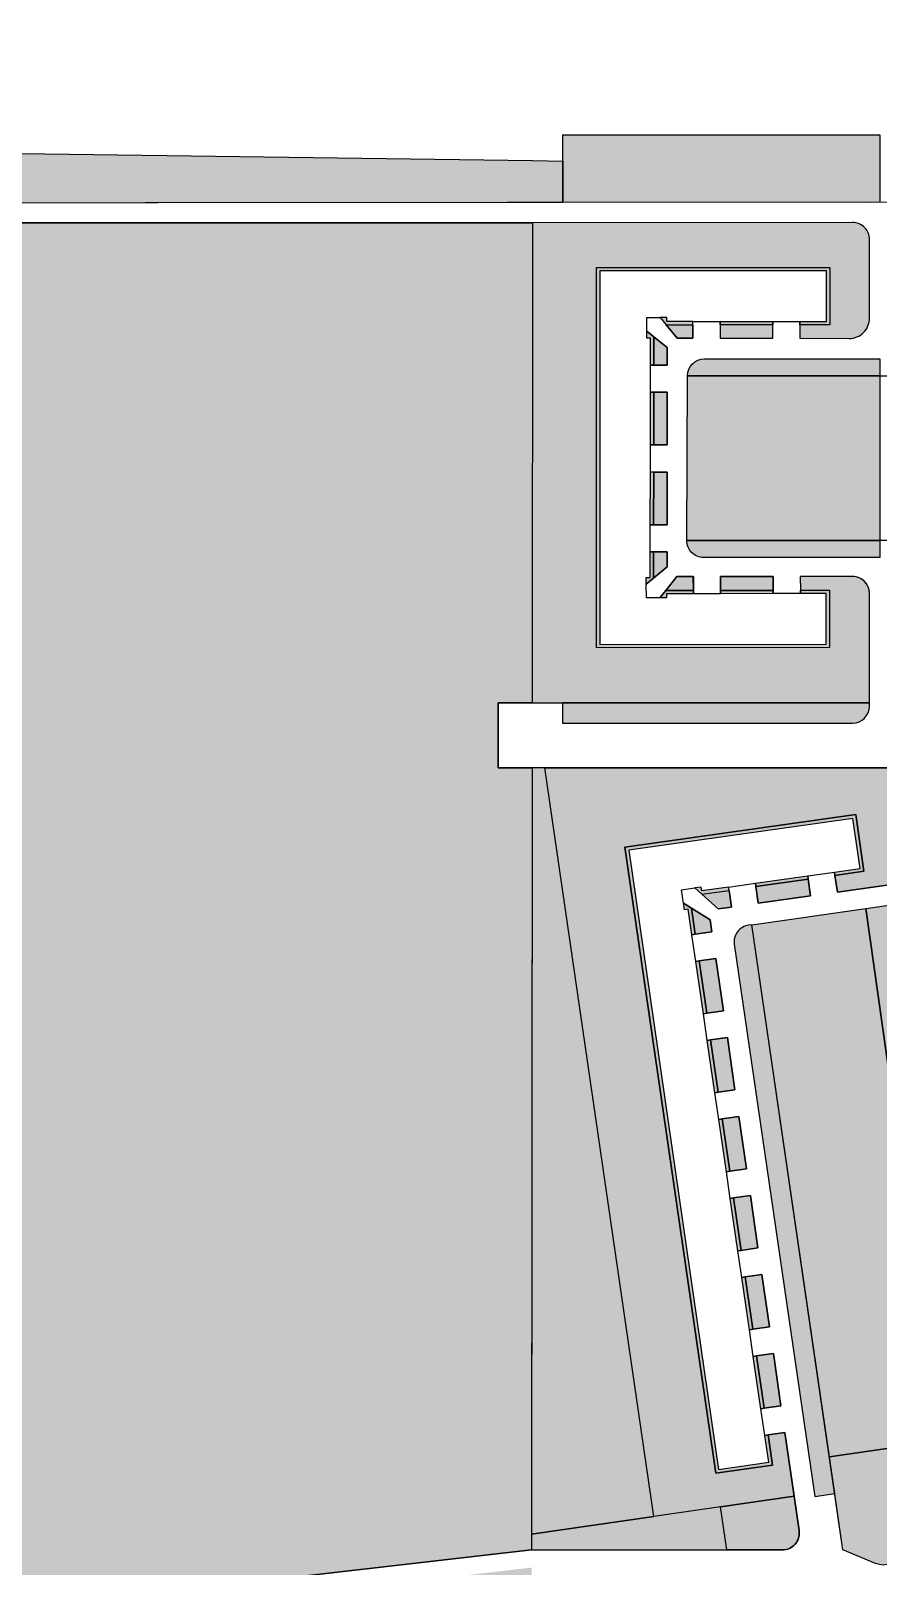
# Model space of a CAD drawing. Header units: millimetres. Extents: x 2240546 to 2245671, y 376439 to 383894.
# Drawn here: x 2243948.8 to 2244199.4, y 380581.7 to 381036 of the extents above; entities that cross this region are included whole.
import ezdxf

# ---------------------------------------------------------------- set-up
doc = ezdxf.new("R2010")
doc.units = ezdxf.units.MM
for name, color, linetype, true_color in [('благоустройство_внутридворовые_дороги', 7, 'Continuous', 0x000000), ('благоустройство_внутридворовые_площадки', 7, 'Continuous', 0x000000), ('благоустройство_зеленые насаждения', 7, 'Continuous', 0x000000), ('благоустройство_озеленение', 7, 'Continuous', 0x000000), ('благоустройство_отмостка', 7, 'Continuous', 0x000000), ('благоустройство_парковка', 7, 'Continuous', 0x000000), ('благоустройство_спорт', 7, 'Continuous', 0x000000)]:
    doc.layers.add(name, color=color, linetype=linetype, true_color=true_color)
for name, color, linetype, transparency in [('благоустройство_штриховка_внутридомовые_площадки', 221, 'Continuous', 0.5), ('благоустройство_штриховка_зеленые насаждения', 90, 'Continuous', 0.5), ('благоустройство_штриховка_озеленение', 105, 'Continuous', 0.5), ('благоустройство_штриховка_отмостка', 160, 'Continuous', 0.5), ('благоустройство_штриховка_парковка', 252, 'Continuous', 0.5), ('благоустройство_штриховка_спорт', 165, 'Continuous', 0.5)]:
    doc.layers.add(name, color=color, linetype=linetype, transparency=transparency)

msp = doc.modelspace()

# ---------------------------------------------------------------- hatches: boundary and pattern name
at = {"layer": 'благоустройство_штриховка_внутридомовые_площадки'}
h = msp.add_hatch(color=256, dxfattribs=at)
h.dxf.hatch_style = 1
edge = h.paths.add_edge_path()
edge.add_line((2244196.836870614, 380836.1945238475), (2244196.836870614, 380837.1945238475))
edge.add_line((2244196.836870614, 380837.1945238475), (2244106.054022984, 380837.1945238475))
edge.add_line((2244106.054022984, 380837.1945238475), (2244106.050393098, 380831.1945238474))
edge.add_line((2244106.050393098, 380831.1945238474), (2244191.836870614, 380831.1945238475))
edge.add_arc((2244191.836870614, 380836.1945238475), 5, 270, 360)
h = msp.add_hatch(color=256, dxfattribs=at)
h.dxf.hatch_style = 1
edge = h.paths.add_edge_path()
edge.add_line((2244154.663302689, 380586.5489648358), (2244152.811992677, 380599.3055961584))
edge.add_line((2244152.811992677, 380599.3055961584), (2244174.545187379, 380602.4537215569))
edge.add_line((2244174.545187379, 380602.4537215569), (2244176.02740665, 380592.2690506541))
edge.add_arc((2244171.079530701, 380591.5489648352), 4.999999999406905, -90.00000000533612, 8.280369469234472, ccw=False)
edge.add_line((2244171.0795307, 380586.5489648358), (2244154.663302689, 380586.5489648358))
at = {"layer": 'благоустройство_штриховка_зеленые насаждения'}
h = msp.add_hatch(color=256, dxfattribs=at)
h.dxf.hatch_style = 1
h.paths.add_polyline_path([(2244096.898905368, 380581.3175740286), (2244096.790891758, 380403.1170935094), (2243940.106504839, 380463.4531398636), (2243927.977041885, 380561.4259998942)])
h.paths.add_polyline_path([(2243927.27631097, 380567.0859876541), (2243876.254470706, 380979.202800515), (2244097.140077668, 380979.202800515), (2244097.054001431, 380837.1945238475), (2244087.042393874, 380837.1945238475), (2244087.042393874, 380817.9884411484), (2244097.042359945, 380817.9884411484), (2244096.902076297, 380586.5489630905)])
h = msp.add_hatch(color=256, dxfattribs=at)
h.dxf.hatch_style = 1
h.paths.add_polyline_path([(2244096.90489986, 380591.2072681739), (2244133.018571528, 380596.4384533984), (2244100.866061979, 380817.9884411484), (2244097.042359945, 380817.9884411484)])
at = {"layer": 'благоустройство_штриховка_озеленение'}
h = msp.add_hatch(color=256, dxfattribs=at)
h.dxf.hatch_style = 1
h.paths.add_polyline_path([(2243875.537018021, 380984.9978544075), (2243873.594247899, 381000.6901192631), (2244097.151275806, 380997.5975088481), (2244106.139935307, 380997.4731628458), (2244106.139935307, 380985.2173867205), (2244097.143765583, 380985.2088224319)])
h = msp.add_hatch(color=256, dxfattribs=at)
h.dxf.hatch_style = 1
edge = h.paths.add_edge_path()
edge.add_line((2244191.832745561, 380979.2809201367), (2244097.140077666, 380979.2027976689))
edge.add_line((2244097.140077666, 380979.2027976689), (2244097.054001431, 380837.1945238475))
edge.add_line((2244097.054001431, 380837.1945238475), (2244196.836870614, 380837.1945238475))
edge.add_line((2244196.836870614, 380837.1945238475), (2244196.836870614, 380869.5456325121))
edge.add_arc((2244191.836870613, 380869.5456325118), 5.000000000465661, 3.335053305359687e-09, 89.99999999466392)
edge.add_line((2244191.836870614, 380874.5456325121), (2244176.370988649, 380874.5456325121))
edge.add_line((2244176.370988649, 380874.5456325121), (2244176.378617418, 380870.5016189335))
edge.add_line((2244176.378617418, 380870.5016189335), (2244184.989170624, 380870.5016189335))
edge.add_line((2244184.989170624, 380870.5016189335), (2244184.989170624, 380853.5633468414))
edge.add_line((2244184.989170624, 380853.5633468414), (2244116.063844995, 380853.4267340168))
edge.add_line((2244116.063844995, 380853.4267340168), (2244116.131918364, 380965.9482143077))
edge.add_line((2244116.131918364, 380965.9482143077), (2244185.096674394, 380965.9482143078))
edge.add_line((2244185.096674394, 380965.9482143078), (2244185.099698266, 380948.9922496804))
edge.add_line((2244185.099698266, 380948.9922496804), (2244176.242125325, 380948.9953770375))
edge.add_line((2244176.242125325, 380948.9953770375), (2244176.240184409, 380945.0230952775))
edge.add_line((2244176.240184409, 380945.0230952775), (2244190.819924753, 380944.9819174042))
edge.add_arc((2244190.836870613, 380950.9818934745), 6.000000000476839, 269.8381787429593, 359.9999999955533)
edge.add_line((2244196.836870614, 380950.981893474), (2244196.836870614, 380974.2809218382))
edge.add_arc((2244191.836870614, 380974.2809218384), 5, 359.999999998666, 450.0472696208469)
h.paths.add_polyline_path([(2244168.240194494, 380945.0456898205), (2244168.242612286, 380948.998201438), (2244152.627118257, 380948.998201438), (2244152.62520855, 380945.0897915601)], flags=17)
h.paths.add_polyline_path([(2244136.712687036, 380949.0093337579), (2244144.627121376, 380949.0065393962), (2244144.627121376, 380945.1123807292), (2244139.912668047, 380945.1123807292)], flags=17)
h.paths.add_polyline_path([(2244133.101349963, 380945.4392995005), (2244137.047948052, 380942.3222285102), (2244137.047948052, 380937.0859205245), (2244133.087094374, 380937.0926854612)], flags=17)
h.paths.add_polyline_path([(2244133.073430803, 380929.0926971295), (2244137.047948052, 380929.0859088561), (2244137.047948052, 380913.4651654205), (2244133.046739778, 380913.4651654205)], flags=17)
h.paths.add_polyline_path([(2244133.03308788, 380905.4720109287), (2244137.047948052, 380905.4651537521), (2244137.047948052, 380889.8444103144), (2244133.006396738, 380889.8444103144)], flags=17)
h.paths.add_polyline_path([(2244132.992747874, 380881.8513247216), (2244137.047948052, 380881.844398646), (2244137.047948052, 380877.3940043242), (2244132.992747874, 380874.0355733915)], flags=17)
h.paths.add_polyline_path([(2244136.560234277, 380870.4211070015), (2244139.856843672, 380874.5456325121), (2244144.755926768, 380874.5456325121), (2244144.755926768, 380870.4376785191)], flags=17)
h.paths.add_polyline_path([(2244152.755941003, 380874.5456325121), (2244168.370974415, 380874.5456325121), (2244168.378693258, 380870.4538699867), (2244152.763659845, 380870.4538699867)], flags=17)
h = msp.add_hatch(color=256, dxfattribs=at)
h.dxf.hatch_style = 1
h.paths.add_polyline_path([(2244144.173433406, 380776.4269728682), (2244149.728573304, 380772.974407863), (2244150.244040008, 380769.432517102), (2244145.296164059, 380768.7124312815)], flags=17)
h.paths.add_polyline_path([(2244155.322798202, 380781.6851869793), (2244156.02509487, 380776.7347546902), (2244152.119512241, 380776.1812263986), (2244147.277253184, 380780.5449123489)], flags=17)
h.paths.add_polyline_path([(2244178.704144854, 380784.998965767), (2244179.406441521, 380780.0485334778), (2244163.945938766, 380777.857355748), (2244163.243642099, 380782.8077880372)], flags=17)
edge = h.paths.add_edge_path()
edge.add_line((2244100.866061979, 380817.9884411484), (2244214.661319701, 380817.9884411484))
edge.add_line((2244214.661319701, 380817.9884411484), (2244214.661319701, 380789.3864474149))
edge.add_arc((2244209.661319701, 380789.3864474152), 5, 278.0666606061074, 359.99999999666494, ccw=False)
edge.add_line((2244210.362945356, 380784.4359200248), (2244187.327285418, 380781.1711345356))
edge.add_line((2244187.327285418, 380781.1711345356), (2244186.62498875, 380786.1215668249))
edge.add_line((2244186.62498875, 380786.1215668249), (2244195.15031806, 380787.3298400628))
edge.add_line((2244195.15031806, 380787.3298400628), (2244192.779935544, 380804.1189859146))
edge.add_line((2244192.779935544, 380804.1189859146), (2244124.49332615, 380794.4381164525))
edge.add_line((2244124.49332615, 380794.4381164525), (2244151.375785008, 380609.2019244992))
edge.add_line((2244151.375785008, 380609.2019244992), (2244168.156659226, 380611.6326898357))
edge.add_line((2244168.156659226, 380611.6326898357), (2244166.859036536, 380620.5489550003))
edge.add_line((2244166.859036536, 380620.5489550003), (2244171.80691247, 380621.2690408184))
edge.add_line((2244171.80691247, 380621.2690408184), (2244174.545187379, 380602.4537215569))
edge.add_line((2244174.545187379, 380602.4537215569), (2244133.018571528, 380596.4384533984))
edge.add_line((2244133.018571528, 380596.4384533984), (2244100.866061979, 380817.9884411484))
h.paths.add_polyline_path([(2244146.448301369, 380760.795829762), (2244151.396177317, 380761.5159155824), (2244153.6458292, 380746.0580379741), (2244148.697953253, 380745.3379521541)], flags=17)
h.paths.add_polyline_path([(2244149.850090563, 380737.4213506348), (2244154.797966509, 380738.1414364546), (2244157.047618392, 380722.6835588463), (2244152.099742448, 380721.9634730267)], flags=17)
h.paths.add_polyline_path([(2244153.251879758, 380714.0468715072), (2244158.199755702, 380714.7669573268), (2244160.449407584, 380699.3090797195), (2244155.501531642, 380698.5889939002)], flags=17)
h.paths.add_polyline_path([(2244156.653668953, 380690.6723923806), (2244161.601544894, 380691.3924781999), (2244163.851196777, 380675.9346005921), (2244158.910702795, 380675.1637916368)], flags=17)
h.paths.add_polyline_path([(2244160.055458147, 380667.2979132538), (2244165.003334086, 380668.0179990726), (2244167.252985969, 380652.5601214651), (2244162.305110031, 380651.8400356465)], flags=17)
h.paths.add_polyline_path([(2244163.457247342, 380643.9234341271), (2244168.405123278, 380644.6435199455), (2244170.654775161, 380629.1856423379), (2244165.706899226, 380628.4655565196)], flags=17)
h = msp.add_hatch(color=256, dxfattribs=at)
h.dxf.hatch_style = 1
edge = h.paths.add_edge_path()
edge.add_line((2244184.981070349, 380614.0697616374), (2244222.304709968, 380619.4762147364))
edge.add_line((2244222.304709968, 380619.4762147364), (2244206.375692637, 380585.5295792749))
edge.add_arc((2244200.943956042, 380588.0783510518), 6.000000000654559, 247.4395701371092, 334.86229298774987, ccw=False)
edge.add_line((2244198.642010231, 380582.5374986363), (2244188.986291114, 380586.5489648358))
edge.add_line((2244188.986291114, 380586.5489648358), (2244184.981070349, 380614.0697616374))
at = {"layer": 'благоустройство_штриховка_отмостка'}
h = msp.add_hatch(color=256, dxfattribs=at)
h.dxf.hatch_style = 1
h.paths.add_polyline_path([(2244132.033089339, 380905.4737188464), (2244133.03308788, 380905.4720109287), (2244133.006408527, 380889.8513130583), (2244132.006409987, 380889.8530211629)], flags=17)
h.paths.add_polyline_path([(2244131.992746416, 380881.8530326732), (2244132.992747874, 380881.8530326732), (2244132.992747874, 380874.0355733915), (2244130.839204924, 380872.2520547141), (2244130.829402774, 380874.2430481841), (2244131.979746906, 380874.24185068)], flags=17)
h.paths.add_polyline_path([(2244134.836848984, 380868.2649077814), (2244136.560234277, 380870.4211070015), (2244144.763676125, 380870.4376941881), (2244144.765562556, 380869.4376959582), (2244136.756051298, 380869.4215008952), (2244136.758966559, 380868.2797791474)], flags=17)
h.paths.add_polyline_path([(2244152.763659845, 380870.4538699867), (2244168.378693258, 380870.4538699867), (2244168.380520129, 380869.4854449051), (2244152.76555037, 380869.4517017739)], flags=17)
h.paths.add_polyline_path([(2244176.242125325, 380948.9953770375), (2244176.24261394, 380949.9953769273), (2244184.099519851, 380949.9926028773), (2244184.096852715, 380964.9482143077), (2244117.131313566, 380964.9482143077), (2244117.06445136, 380854.4287192239), (2244184.02986884, 380854.5614474302), (2244183.991681454, 380869.5170103444), (2244176.380474817, 380869.5170103444), (2244176.378617418, 380870.5016189335), (2244184.989170624, 380870.5016189335), (2244184.989170624, 380853.5633468414), (2244116.063844995, 380853.4267340168), (2244116.131918364, 380965.9482143077), (2244185.096674394, 380965.9482143078), (2244185.099698266, 380948.9922496804)])
h.paths.add_polyline_path([(2244132.073432261, 380929.0944050762), (2244133.073430803, 380929.0926971295), (2244133.04675145, 380913.4719992604), (2244132.046749993, 380913.4719992604)], flags=17)
h.paths.add_polyline_path([(2244130.95472946, 380947.1347263837), (2244133.101349963, 380945.4392995005), (2244133.087094374, 380937.0926854612), (2244132.087095832, 380937.0943934079), (2244132.100775675, 380945.1039092848), (2244130.959053354, 380945.1039092848)], flags=17)
h.paths.add_polyline_path([(2244134.946155941, 380951.1606242443), (2244136.712687036, 380949.0093337579), (2244144.627121376, 380949.0065393962), (2244144.627609476, 380950.0054869519), (2244136.863790808, 380950.0388301311), (2244136.863590918, 380951.1596873538)], flags=17)
h.paths.add_polyline_path([(2244152.627608522, 380950.0015780312), (2244168.242612286, 380949.9939483037), (2244168.242612286, 380948.998201438), (2244152.627118257, 380948.998201438)], flags=17)
h = msp.add_hatch(color=256, dxfattribs=at)
h.dxf.hatch_style = 1
h.paths.add_polyline_path([(2244165.869461347, 380620.4049378364), (2244166.859036536, 380620.5489550003), (2244168.156659226, 380611.6326898357), (2244151.375785008, 380609.2019244992), (2244124.49332615, 380794.4381164525), (2244192.779935544, 380804.1189859146), (2244195.15031806, 380787.3298400628), (2244186.62498875, 380786.1215668249), (2244186.484674321, 380787.1106318606), (2244194.020413462, 380788.17969496), (2244191.92963501, 380802.9884412216), (2244125.627053516, 380793.5888438168), (2244152.221835431, 380610.3349135606), (2244167.02297079, 380612.4789080692)])
h.paths.add_polyline_path([(2244162.467672152, 380643.7794169632), (2244163.457247342, 380643.9234341271), (2244165.706899226, 380628.4655565196), (2244164.717324037, 380628.3215393557)], flags=17)
h.paths.add_polyline_path([(2244159.065882958, 380667.1538960899), (2244160.055458147, 380667.2979132538), (2244162.305110031, 380651.8400356465), (2244161.315534842, 380651.6960184825)], flags=17)
h.paths.add_polyline_path([(2244155.664093764, 380690.5283752167), (2244156.653668953, 380690.6723923806), (2244158.910702795, 380675.1637916368), (2244157.922603997, 380675.0096298456)], flags=17)
h.paths.add_polyline_path([(2244152.26230457, 380713.9028543434), (2244153.251879758, 380714.0468715073), (2244155.501531642, 380698.5889939002), (2244154.511956453, 380698.4449767362)], flags=17)
h.paths.add_polyline_path([(2244148.860515375, 380737.2773334709), (2244149.850090563, 380737.4213506348), (2244152.099742448, 380721.9634730267), (2244151.110167259, 380721.8194558627)], flags=17)
h.paths.add_polyline_path([(2244145.458726179, 380760.6518125979), (2244146.448301369, 380760.795829762), (2244148.697953253, 380745.3379521541), (2244147.708378064, 380745.19393499)], flags=17)
h.paths.add_polyline_path([(2244144.30658887, 380768.5684141176), (2244143.210446427, 380776.1002619686), (2244142.080513814, 380775.9365874795), (2244141.792615321, 380777.9066708337), (2244144.173433406, 380776.4269728682), (2244145.296164059, 380768.7124312815)], flags=17)
h.paths.add_polyline_path([(2244145.198158566, 380782.4185246177), (2244147.277253184, 380780.5449123489), (2244155.322798202, 380781.6851869793), (2244155.182338868, 380782.6752734372), (2244147.252061684, 380781.5513354237), (2244147.092449649, 380782.6818490449)], flags=17)
h.paths.add_polyline_path([(2244163.103182765, 380783.797874495), (2244178.563982732, 380785.9869572046), (2244178.704144854, 380784.998965767), (2244163.243642099, 380782.8077880372)], flags=17)
at = {"layer": 'благоустройство_штриховка_парковка'}
h = msp.add_hatch(color=256, dxfattribs=at)
h.dxf.hatch_style = 1
h.paths.add_polyline_path([(2244106.139935307, 380985.2173867205), (2244106.139935307, 381005.2173867205), (2244199.836870614, 381005.2173867205), (2244199.836870614, 380985.2772563157)])
h = msp.add_hatch(color=256, dxfattribs=at)
h.dxf.hatch_style = 1
edge = h.paths.add_edge_path()
edge.add_arc((2244148.011539433, 380933.927863595), 5.012321981813872, 89.95607394261799, 179.7348061384242, ccw=False)
edge.add_line((2244148.015382151, 380938.9401841038), (2244199.836870614, 380938.9401841038))
edge.add_line((2244199.836870614, 380938.9401841038), (2244199.836870614, 380933.9510630748))
edge.add_line((2244199.836870614, 380933.9510630748), (2244142.999271141, 380933.9510630748))
edge = h.paths.add_edge_path()
edge.add_line((2244142.786812515, 380885.199232828), (2244199.836870614, 380885.1774292604))
edge.add_line((2244199.836870614, 380885.1774292604), (2244199.836870614, 380880.1774432246))
edge.add_line((2244199.836870614, 380880.1774432246), (2244147.786765036, 380880.1774432246))
edge.add_arc((2244147.786765036, 380885.1774432248), 5.000000000116415, 179.7503087485718, 270, ccw=False)
h = msp.add_hatch(color=256, dxfattribs=at)
h.dxf.hatch_style = 1
h.paths.add_polyline_path([(2244195.698001228, 380776.2975343823), (2244204.608951789, 380777.5604607399), (2244221.908993199, 380655.0262636255), (2244214.92164773, 380640.1386643605)])
h = msp.add_hatch(color=256, dxfattribs=at)
h.dxf.hatch_style = 1
edge = h.paths.add_edge_path()
edge.add_line((2244180.627232047, 380602.3242891381), (2244186.565259502, 380603.1844321269))
edge.add_line((2244186.565259502, 380603.1844321269), (2244162.065079612, 380771.5308259528))
edge.add_line((2244162.065079612, 380771.5308259528), (2244161.093432419, 380771.3931168677))
edge.add_arc((2244161.795058074, 380766.4425894773), 5.000000000349209, 98.06666061148427, 188.2803694657174)
edge.add_line((2244156.847182124, 380765.7225036586), (2244180.627232047, 380602.3242891381))
h = msp.add_hatch(color=256, dxfattribs=at)
h.dxf.hatch_style = 1
h.paths.add_polyline_path([(2244096.902076297, 380586.5489648358), (2244154.663302689, 380586.5489648358), (2244152.811992677, 380599.3055961584), (2244133.018571528, 380596.4384533984), (2244096.904899861, 380591.207268174)])
at = {"layer": 'благоустройство_штриховка_спорт'}
h = msp.add_hatch(color=256, dxfattribs=at)
h.dxf.hatch_style = 1
h.paths.add_polyline_path([(2244142.786812515, 380885.199232828), (2244142.999271141, 380933.9510630748), (2244199.836870614, 380933.9510630748), (2244199.836870649, 380885.1774292604)])
h = msp.add_hatch(color=256, dxfattribs=at)
h.dxf.hatch_style = 1
h.paths.add_polyline_path([(2244184.981070349, 380614.0697616374), (2244162.065079612, 380771.5308259528), (2244195.698001228, 380776.2975343823), (2244214.92164773, 380640.1386643603), (2244203.977983316, 380616.8215275431)])

# ---------------------------------------------------------------- linework, layer by layer
at = {"layer": 'благоустройство_внутридворовые_дороги'}
for points in [[(2244506.416128261, 381224.9515275799), (2244387.808347309, 380972.1842023247, -0.4010991823470752), (2244380.074664902, 380969.192121685), (2244341.947612181, 380985.031996627, 0.0990591226146823), (2244340.023352831, 380985.4146160492), (2244202.836870614, 380985.250783083), (2244196.836870614, 380985.3037295484), (2243875.537018021, 380984.9978544075), (2243842.81878973, 380980.9796550379, -0.4131477516579272), (2243837.248845049, 380985.314825489), (2243819.600126218, 381124.8203481212, -0.109788416701919)], [(2244214.661319701, 380817.9884411484), (2244087.042393874, 380817.9884411484), (2244087.042393874, 380837.1945238475), (2244106.054022984, 380837.1945238475), (2244196.836870614, 380837.1945238475), (2244196.836870614, 380869.5456325121, 0.4142135624037825), (2244191.836870613, 380874.5456325121), (2244176.370988649, 380874.5456325121), (2244176.378617418, 380870.5016189335), (2244176.380474817, 380869.5170103444), (2244168.380520129, 380869.4854449051), (2244168.378693258, 380870.4538699867), (2244168.370974415, 380874.5456325121), (2244152.755941003, 380874.5456325121), (2244152.755941003, 380870.4538699867), (2244152.765550329, 380869.4517017737), (2244144.765562556, 380869.4376959582), (2244144.755926768, 380870.4376785191), (2244144.716342702, 380874.5456325121), (2244139.856843672, 380874.5456325121), (2244136.560234277, 380870.4211070015), (2244134.841551532, 380868.2707913362), (2244130.841581382, 380868.2520416258), (2244130.839204924, 380872.2520547142), (2244132.992747874, 380874.0355733915), (2244137.047948052, 380877.3940043242), (2244137.047948052, 380881.844398646), (2244132.992747874, 380881.844398646), (2244131.992746416, 380881.8530326732), (2244132.006409986, 380889.8530211629), (2244133.006408527, 380889.8530211629), (2244137.047948052, 380889.8530211629), (2244137.047948052, 380905.4651537521), (2244133.033076168, 380905.4651537521), (2244132.033089339, 380905.4737188464), (2244132.046749993, 380913.4719992604), (2244133.04675145, 380913.4719992604), (2244137.047948052, 380913.4719992604), (2244137.047948052, 380929.0859088561), (2244133.073419209, 380929.0859088561), (2244132.07341775, 380929.0859088561), (2244132.087095832, 380937.0943934079), (2244133.087094374, 380937.0926854612), (2244137.047948052, 380937.0926854612), (2244137.047948052, 380942.3222285102), (2244133.101349963, 380945.4392995005), (2244130.95472946, 380947.1347263837), (2244130.95472946, 380951.1625745214), (2244134.946155941, 380951.1606242443), (2244136.712687036, 380949.0093337579), (2244139.912668047, 380945.1123807292), (2244144.627121376, 380945.1123807292), (2244144.627121376, 380949.0065393962), (2244144.627609476, 380950.0054869519), (2244152.627610946, 380950.006539286), (2244152.627610946, 380948.998201438), (2244152.62520855, 380945.0897915601), (2244168.240194494, 380945.0456898205), (2244168.240194494, 380948.998201438), (2244168.242612286, 380949.9939483037), (2244176.24261637, 380950.0003508023), (2244176.24261637, 380948.9953768641), (2244176.24261637, 380945.0230884089), (2244190.819924753, 380944.9819174042, 0.4150410267722788), (2244196.836870614, 380950.981893474), (2244196.836870614, 380974.2809218384, 0.4144552230464914), (2244191.832745561, 380979.2809201367), (2244097.140077668, 380979.202800515), (2243876.254470706, 380979.202800515)], [(2243927.27631097, 380567.0859876541), (2244096.902091508, 380586.5489648358), (2244171.0795307, 380586.5489648358, 0.4572044946597762), (2244176.02740665, 380592.2690506541), (2244171.80691247, 380621.2690408184), (2244166.859036536, 380620.5489550003), (2244165.869461347, 380620.4049378364), (2244164.717324039, 380628.321539356), (2244165.706899226, 380628.4655565196), (2244170.654775161, 380629.1856423379), (2244168.405123278, 380644.6435199455), (2244163.457247342, 380643.9234341271), (2244162.467672152, 380643.7794169631), (2244161.315534841, 380651.6960184824), (2244162.305110031, 380651.8400356465), (2244167.252985969, 380652.560121465), (2244165.003334086, 380668.0179990726), (2244160.055458147, 380667.2979132538), (2244159.065882958, 380667.1538960899), (2244157.922603998, 380675.0096298457), (2244158.910702795, 380675.1637916368), (2244163.851196777, 380675.9346005918), (2244161.601544894, 380691.3924781999), (2244156.653668953, 380690.6723923806), (2244155.664093764, 380690.5283752167), (2244154.511956452, 380698.4449767361), (2244155.501531642, 380698.5889939002), (2244160.449407584, 380699.3090797194), (2244158.199755702, 380714.7669573268), (2244153.251879758, 380714.0468715073), (2244152.262304568, 380713.9028543432), (2244151.110167258, 380721.8194558626), (2244152.099742448, 380721.9634730267), (2244157.047618392, 380722.6835588462), (2244154.797966509, 380738.1414364546), (2244149.850090563, 380737.4213506348), (2244148.860515375, 380737.2773334709), (2244147.708378065, 380745.1939349902), (2244148.697953253, 380745.3379521541), (2244153.6458292, 380746.0580379741), (2244151.396177317, 380761.5159155824), (2244146.448301369, 380760.795829762), (2244145.45872618, 380760.6518125981), (2244144.30658887, 380768.5684141176), (2244145.296164059, 380768.7124312815), (2244150.244040008, 380769.432517102), (2244149.728573304, 380772.974407863), (2244144.173433406, 380776.4269728682), (2244141.792615321, 380777.9066708336), (2244141.214209138, 380781.8646922118), (2244145.198158566, 380782.4185246177), (2244147.277253184, 380780.5449123489), (2244152.11951224, 380776.1812263985), (2244156.02509487, 380776.7347546902), (2244155.322798202, 380781.6851869793), (2244155.182338868, 380782.6752734372), (2244163.103184395, 380783.7978747258), (2244163.243642099, 380782.8077880372), (2244163.945938766, 380777.857355748), (2244179.406441521, 380780.0485334778), (2244178.704144854, 380784.998965767), (2244178.563982732, 380785.9869572046), (2244186.484978898, 380787.1084849255), (2244186.62498875, 380786.1215668249), (2244187.327285418, 380781.1711345356), (2244210.362945356, 380784.4359200248, 0.3735531941818224)]]:
    msp.add_lwpolyline(points, format="xyb", dxfattribs=at)
msp.add_lwpolyline([(2244256.473562876, 380933.9510630742), (2244256.476456757, 380885.1992328275), (2244199.836870649, 380885.1774292604), (2244142.786812515, 380885.199232828), (2244142.999271141, 380933.9510630748)], close=True, dxfattribs=at)
msp.add_lwpolyline([(2244198.642010231, 380582.5374986363), (2244188.986291114, 380586.5489648358), (2244162.065079612, 380771.5308259528), (2244195.698001228, 380776.2975343841), (2244214.92164773, 380640.1386643603), (2244221.908993199, 380655.0262636259), (2244204.608951789, 380777.560460741), (2244220.661319701, 380779.8355220141), (2244220.661319701, 380817.9884411484), (2244292.15458499, 380817.9884411484), (2244299.678232884, 380824.3022012418, -0.2369640383968054), (2244303.043494531, 380824.7353762621), (2244310.282882865, 380821.7277741088, -0.4274506938497206), (2244313.412673648, 380813.6381499191), (2244206.375692637, 380585.5295792749, -0.401099182293535)], format="xyb", close=True, dxfattribs=at)
at = {"layer": 'благоустройство_внутридворовые_площадки'}
for points in [[(2244196.836870614, 380836.1945238475), (2244196.836870614, 380837.1945238475), (2244106.054022984, 380837.1945238475), (2244106.050393098, 380831.1945238474), (2244191.836870614, 380831.1945238475, 0.4142135623729249)], [(2244154.663302689, 380586.5489648358), (2244152.811992677, 380599.3055961584), (2244174.545187379, 380602.4537215569), (2244176.02740665, 380592.2690506541, -0.4572044946597762), (2244171.0795307, 380586.5489648358)]]:
    msp.add_lwpolyline(points, format="xyb", close=True, dxfattribs=at)
at = {"layer": 'благоустройство_зеленые насаждения'}
for points in [[(2243927.27631097, 380567.0859876541), (2243876.254470706, 380979.202800515), (2244097.140077668, 380979.202800515), (2244097.054001431, 380837.1945238475), (2244087.042393874, 380837.1945238475), (2244087.042393874, 380817.9884411484), (2244097.042359945, 380817.9884411484), (2244096.902076297, 380586.5489630905), (2243927.27631097, 380567.0859876541)], [(2244096.90489986, 380591.2072681739), (2244133.018571528, 380596.4384533984), (2244100.866061979, 380817.9884411484), (2244097.042359945, 380817.9884411484)]]:
    msp.add_lwpolyline(points, close=True, dxfattribs=at)
msp.add_lwpolyline([(2244096.900487493, 380583.9277579125), (2244096.900487381, 380583.9275740286)], dxfattribs=at)
at = {"layer": 'благоустройство_озеленение'}
for points in [[(2243875.537018021, 380984.9978544075), (2243873.594247899, 381000.6901192631), (2244097.151275806, 380997.5975088481), (2244106.139935307, 380997.4731628458), (2244106.139935307, 380985.2173867205), (2244097.143765583, 380985.2088224319)], [(2244136.712687036, 380949.0093337579), (2244144.627121376, 380949.0065393962), (2244144.627121376, 380945.1123807292), (2244139.912668047, 380945.1123807292)], [(2244168.240194494, 380945.0456898205), (2244168.242612286, 380948.998201438), (2244152.627118257, 380948.998201438), (2244152.62520855, 380945.0897915601)], [(2244133.101349963, 380945.4392995005), (2244137.047948052, 380942.3222285102), (2244137.047948052, 380937.0859205245), (2244133.087094374, 380937.0926854612)], [(2244133.073430803, 380929.0926971295), (2244137.047948052, 380929.0859088561), (2244137.047948052, 380913.4651654205), (2244133.046739778, 380913.4651654205)], [(2244133.03308788, 380905.4720109287), (2244137.047948052, 380905.4651537521), (2244137.047948052, 380889.8444103144), (2244133.006396738, 380889.8444103144)], [(2244132.992747874, 380881.8513247216), (2244137.047948052, 380881.844398646), (2244137.047948052, 380877.3940043242), (2244132.992747874, 380874.0355733915)], [(2244136.560234277, 380870.4211070015), (2244139.856843672, 380874.5456325121), (2244144.755926768, 380874.5456325121), (2244144.755926768, 380870.4376785191)], [(2244152.755941003, 380874.5456325121), (2244168.370974415, 380874.5456325121), (2244168.378693258, 380870.4538699867), (2244152.763659845, 380870.4538699867)], [(2244178.704144854, 380784.998965767), (2244179.406441521, 380780.0485334778), (2244163.945938766, 380777.857355748), (2244163.243642099, 380782.8077880372)], [(2244155.322798202, 380781.6851869793), (2244156.02509487, 380776.7347546902), (2244152.119512241, 380776.1812263986), (2244147.277253184, 380780.5449123489)], [(2244144.173433406, 380776.4269728682), (2244149.728573304, 380772.974407863), (2244150.244040008, 380769.432517102), (2244145.296164059, 380768.7124312815)], [(2244146.448301369, 380760.795829762), (2244151.396177317, 380761.5159155824), (2244153.6458292, 380746.0580379741), (2244148.697953253, 380745.3379521541)], [(2244149.850090563, 380737.4213506348), (2244154.797966509, 380738.1414364546), (2244157.047618392, 380722.6835588463), (2244152.099742448, 380721.9634730267)], [(2244153.251879758, 380714.0468715072), (2244158.199755702, 380714.7669573268), (2244160.449407584, 380699.3090797195), (2244155.501531642, 380698.5889939002)], [(2244156.653668953, 380690.6723923806), (2244161.601544894, 380691.3924781999), (2244163.851196777, 380675.9346005921), (2244158.910702795, 380675.1637916368)], [(2244160.055458147, 380667.2979132538), (2244165.003334086, 380668.0179990726), (2244167.252985969, 380652.5601214651), (2244162.305110031, 380651.8400356465)], [(2244163.457247342, 380643.9234341271), (2244168.405123278, 380644.6435199455), (2244170.654775161, 380629.1856423379), (2244165.706899226, 380628.4655565196)]]:
    msp.add_lwpolyline(points, close=True, dxfattribs=at)
for points in [[(2244191.832745561, 380979.2809201367), (2244097.140077666, 380979.2027976689), (2244097.054001431, 380837.1945238475), (2244196.836870614, 380837.1945238475), (2244196.836870614, 380869.5456325121, 0.4142135623389978), (2244191.836870614, 380874.5456325121), (2244176.370988649, 380874.5456325121), (2244176.378617418, 380870.5016189335), (2244184.989170624, 380870.5016189335), (2244184.989170624, 380853.5633468414), (2244116.063844995, 380853.4267340168), (2244116.131918364, 380965.9482143077), (2244185.096674394, 380965.9482143078), (2244185.099698266, 380948.9922496804), (2244176.242125325, 380948.9953770375), (2244176.240184409, 380945.0230952775), (2244190.819924753, 380944.9819174042, 0.4150410268576841), (2244196.836870614, 380950.981893474), (2244196.836870614, 380974.2809218382, 0.4144552230176622)], [(2244100.866061979, 380817.9884411484), (2244214.661319701, 380817.9884411484), (2244214.661319701, 380789.3864474149, -0.3735531942280497), (2244210.362945356, 380784.4359200248), (2244187.327285418, 380781.1711345356), (2244186.62498875, 380786.1215668249), (2244195.15031806, 380787.3298400628), (2244192.779935544, 380804.1189859146), (2244124.49332615, 380794.4381164525), (2244151.375785008, 380609.2019244992), (2244168.156659226, 380611.6326898357), (2244166.859036536, 380620.5489550003), (2244171.80691247, 380621.2690408184), (2244174.545187379, 380602.4537215569), (2244133.018571528, 380596.4384533984)], [(2244184.981070349, 380614.0697616374), (2244222.304709968, 380619.4762147364), (2244206.375692637, 380585.5295792749, -0.4010991822342759), (2244198.642010231, 380582.5374986363), (2244188.986291114, 380586.5489648358)]]:
    msp.add_lwpolyline(points, format="xyb", close=True, dxfattribs=at)
at = {"layer": 'благоустройство_отмостка'}
for points in [[(2244176.242125325, 380948.9953770375), (2244176.24261394, 380949.9953769273), (2244184.099519851, 380949.9926028773), (2244184.096852715, 380964.9482143077), (2244117.131313566, 380964.9482143077), (2244117.06445136, 380854.4287192239), (2244184.02986884, 380854.5614474302), (2244183.991681454, 380869.5170103444), (2244176.380474817, 380869.5170103444), (2244176.378617418, 380870.5016189335), (2244184.989170624, 380870.5016189335), (2244184.989170624, 380853.5633468414), (2244116.063844995, 380853.4267340168), (2244116.131918364, 380965.9482143077), (2244185.096674394, 380965.9482143078), (2244185.099698266, 380948.9922496804)], [(2244134.946155941, 380951.1606242443), (2244136.712687036, 380949.0093337579), (2244144.627121376, 380949.0065393962), (2244144.627609476, 380950.0054869519), (2244136.863790808, 380950.0388301311), (2244136.863590918, 380951.1596873538)], [(2244152.627608522, 380950.0015780312), (2244168.242612286, 380949.9939483037), (2244168.242612286, 380948.998201438), (2244152.627118257, 380948.998201438)], [(2244130.95472946, 380947.1347263837), (2244133.101349963, 380945.4392995005), (2244133.087094374, 380937.0926854612), (2244132.087095832, 380937.0943934079), (2244132.100775675, 380945.1039092848), (2244130.959053354, 380945.1039092848)], [(2244132.073432261, 380929.0944050762), (2244133.073430803, 380929.0926971295), (2244133.04675145, 380913.4719992604), (2244132.046749993, 380913.4719992604)], [(2244132.033089339, 380905.4737188464), (2244133.03308788, 380905.4720109287), (2244133.006408527, 380889.8513130583), (2244132.006409987, 380889.8530211629)], [(2244131.992746416, 380881.8530326732), (2244132.992747874, 380881.8530326732), (2244132.992747874, 380874.0355733915), (2244130.839204924, 380872.2520547141), (2244130.829402774, 380874.2430481841), (2244131.979746906, 380874.24185068)], [(2244134.836848984, 380868.2649077814), (2244136.560234277, 380870.4211070015), (2244144.763676125, 380870.4376941881), (2244144.765562556, 380869.4376959582), (2244136.756051298, 380869.4215008952), (2244136.758966559, 380868.2797791474)], [(2244152.763659845, 380870.4538699867), (2244168.378693258, 380870.4538699867), (2244168.380520129, 380869.4854449051), (2244152.76555037, 380869.4517017739)], [(2244165.869461347, 380620.4049378364), (2244166.859036536, 380620.5489550003), (2244168.156659226, 380611.6326898357), (2244151.375785008, 380609.2019244992), (2244124.49332615, 380794.4381164525), (2244192.779935544, 380804.1189859146), (2244195.15031806, 380787.3298400628), (2244186.62498875, 380786.1215668249), (2244186.484674321, 380787.1106318606), (2244194.020413462, 380788.17969496), (2244191.92963501, 380802.9884412216), (2244125.627053516, 380793.5888438168), (2244152.221835431, 380610.3349135606), (2244167.02297079, 380612.4789080692)], [(2244163.103182765, 380783.797874495), (2244178.563982732, 380785.9869572046), (2244178.704144854, 380784.998965767), (2244163.243642099, 380782.8077880372)], [(2244145.198158566, 380782.4185246177), (2244147.277253184, 380780.5449123489), (2244155.322798202, 380781.6851869793), (2244155.182338868, 380782.6752734372), (2244147.252061684, 380781.5513354237), (2244147.092449649, 380782.6818490449)], [(2244144.30658887, 380768.5684141176), (2244143.210446427, 380776.1002619686), (2244142.080513814, 380775.9365874795), (2244141.792615321, 380777.9066708337), (2244144.173433406, 380776.4269728682), (2244145.296164059, 380768.7124312815)], [(2244145.458726179, 380760.6518125979), (2244146.448301369, 380760.795829762), (2244148.697953253, 380745.3379521541), (2244147.708378064, 380745.19393499)], [(2244148.860515375, 380737.2773334709), (2244149.850090563, 380737.4213506348), (2244152.099742448, 380721.9634730267), (2244151.110167259, 380721.8194558627)], [(2244152.26230457, 380713.9028543434), (2244153.251879758, 380714.0468715073), (2244155.501531642, 380698.5889939002), (2244154.511956453, 380698.4449767362)], [(2244155.664093764, 380690.5283752167), (2244156.653668953, 380690.6723923806), (2244158.910702795, 380675.1637916368), (2244157.922603997, 380675.0096298456)], [(2244159.065882958, 380667.1538960899), (2244160.055458147, 380667.2979132538), (2244162.305110031, 380651.8400356465), (2244161.315534842, 380651.6960184825)], [(2244162.467672152, 380643.7794169632), (2244163.457247342, 380643.9234341271), (2244165.706899226, 380628.4655565196), (2244164.717324037, 380628.3215393557)]]:
    msp.add_lwpolyline(points, close=True, dxfattribs=at)
at = {"layer": 'благоустройство_парковка'}
for points in [[(2244106.139935307, 380985.2173867205), (2244106.139935307, 381005.2173867205), (2244199.836870614, 381005.2173867205), (2244199.836870614, 380985.2772563157)], [(2244195.698001228, 380776.2975343823), (2244204.608951789, 380777.5604607399), (2244221.908993199, 380655.0262636255), (2244214.92164773, 380640.1386643605)], [(2244096.902076297, 380586.5489648358), (2244154.663302689, 380586.5489648358), (2244152.811992677, 380599.3055961584), (2244133.018571528, 380596.4384533984), (2244096.904899861, 380591.207268174)]]:
    msp.add_lwpolyline(points, close=True, dxfattribs=at)
for points in [[(2244142.999271141, 380933.9510630748, -0.4130829040009718), (2244148.015382151, 380938.9401841038), (2244199.836870614, 380938.9401841038), (2244199.836870614, 380933.9510630748)], [(2244142.786812515, 380885.199232828), (2244199.836870614, 380885.1774292604), (2244199.836870614, 380880.1774432246), (2244147.786765036, 380880.1774432246, -0.4154905486039585)], [(2244180.627232047, 380602.3242891381), (2244186.565259502, 380603.1844321269), (2244162.065079612, 380771.5308259528), (2244161.093432419, 380771.3931168677, 0.4153064540144479), (2244156.847182124, 380765.7225036586)]]:
    msp.add_lwpolyline(points, format="xyb", close=True, dxfattribs=at)
at = {"layer": 'благоустройство_спорт'}
for points in [[(2244142.786812515, 380885.199232828), (2244142.999271141, 380933.9510630748), (2244199.836870614, 380933.9510630748), (2244199.836870649, 380885.1774292604)], [(2244184.981070349, 380614.0697616374), (2244162.065079612, 380771.5308259528), (2244195.698001228, 380776.2975343823), (2244214.92164773, 380640.1386643603), (2244203.977983316, 380616.8215275431)]]:
    msp.add_lwpolyline(points, close=True, dxfattribs=at)

doc.saveas('drawing.dxf')
